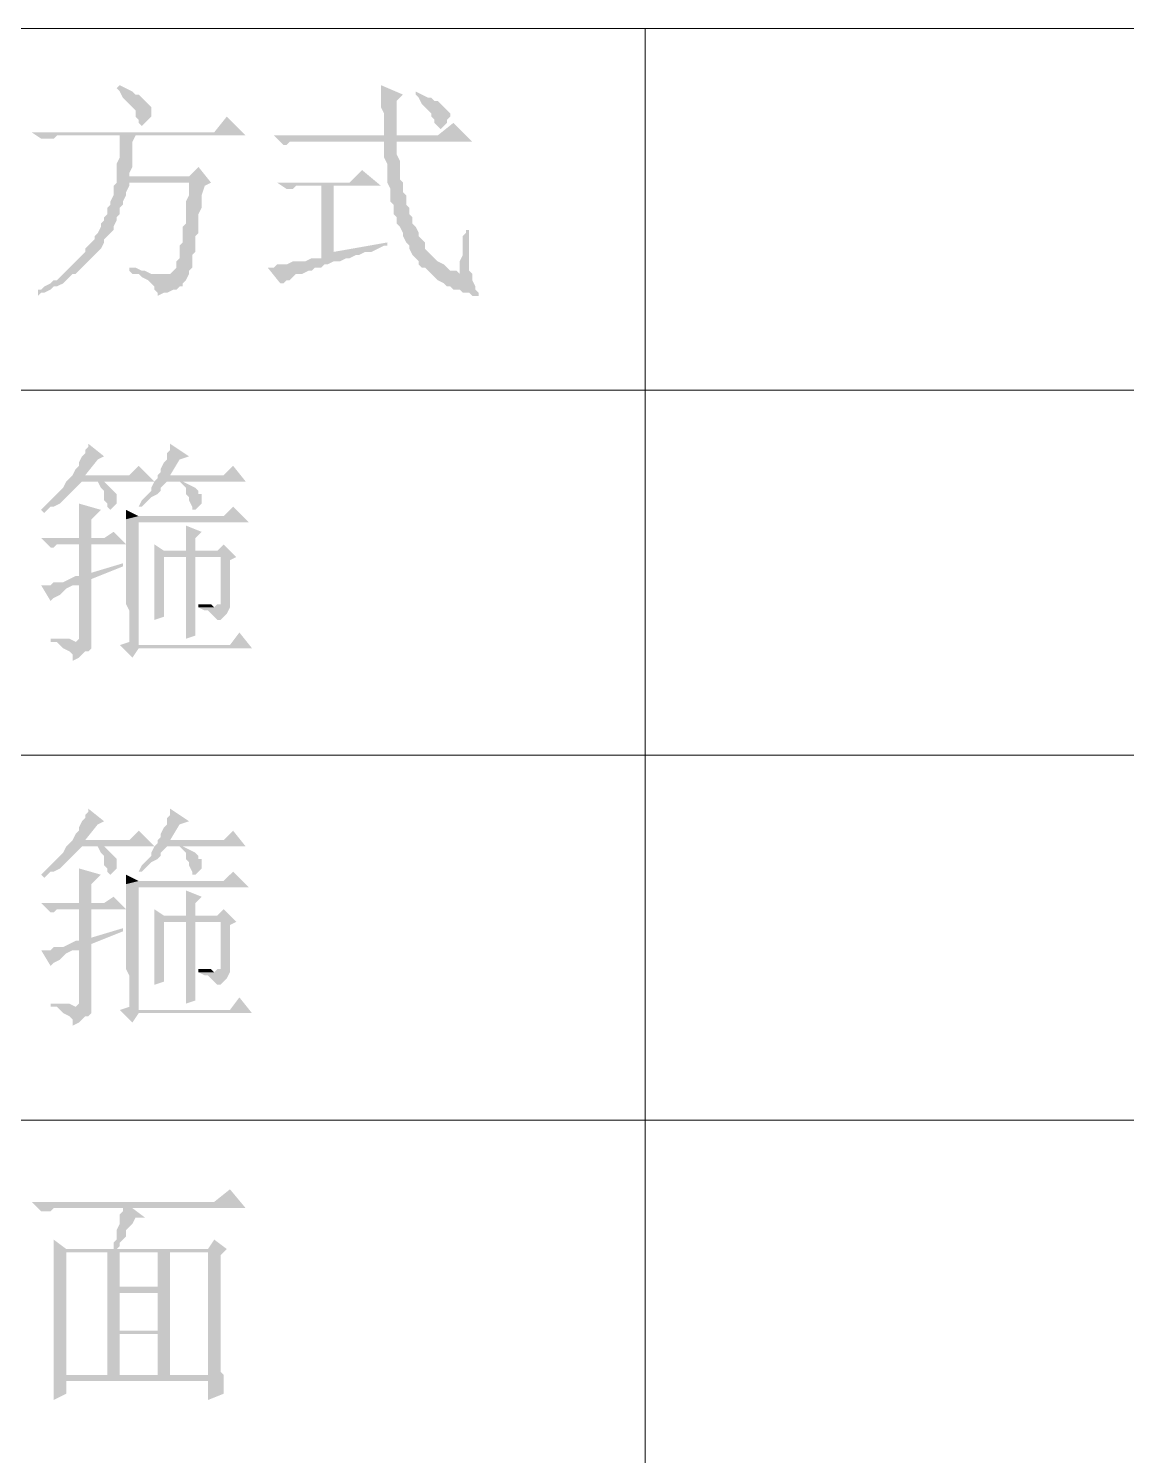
# Model space of a CAD drawing. Header units: millimetres. Extents: x 6 to 291, y 3 to 207.
# Drawn here: x 252.26 to 267.03, y 118.34 to 137.54 of the extents above; entities that cross this region are included whole.
import ezdxf

# ---------------------------------------------------------------- set-up
doc = ezdxf.new("R2010")
doc.units = ezdxf.units.MM

msp = doc.modelspace()

# ---------------------------------------------------------------- hatches: boundary and pattern name
at = {"true_color": 0x00b8b8}
h = msp.add_hatch(color=132, dxfattribs=at)
h.dxf.hatch_style = 2
h.paths.add_polyline_path([(253.491859, 136.779), (253.449526, 136.736667), (253.491859, 136.694333), (253.534192, 136.609667), (253.576526, 136.567333), (253.618859, 136.525), (253.661192, 136.482667), (253.703526, 136.440333), (253.703526, 136.355667), (253.745859, 136.313333), (253.745859, 136.271), (253.788192, 136.228667), (253.830526, 136.271), (253.872859, 136.313333), (253.915192, 136.355667), (253.915192, 136.482667), (253.872859, 136.525), (253.830526, 136.567333), (253.788192, 136.609667), (253.745859, 136.652), (253.703526, 136.652), (253.661192, 136.694333), (253.576526, 136.736667)])
h = msp.add_hatch(color=132, dxfattribs=at)
h.dxf.hatch_style = 2
h.paths.add_polyline_path([(257.00561, 136.779), (257.00561, 136.482667), (257.047944, 136.398), (257.047944, 136.101667), (257.217277, 136.101667), (257.217277, 136.567333), (257.301944, 136.652)])
h = msp.add_hatch(color=132, dxfattribs=at)
h.dxf.hatch_style = 2
h.paths.add_polyline_path([(257.471277, 136.694333), (257.471277, 136.652), (257.51361, 136.609667), (257.555944, 136.525), (257.598277, 136.482667), (257.64061, 136.440333), (257.682944, 136.398), (257.682944, 136.355667), (257.725277, 136.313333), (257.725277, 136.271), (257.76761, 136.228667), (257.809944, 136.186333), (257.852277, 136.228667), (257.89461, 136.271), (257.89461, 136.313333), (257.936944, 136.355667), (257.936944, 136.398), (257.89461, 136.440333), (257.852277, 136.482667), (257.809944, 136.525), (257.76761, 136.567333), (257.725277, 136.567333), (257.682944, 136.609667), (257.64061, 136.609667), (257.555944, 136.652)])
h = msp.add_hatch(color=132, dxfattribs=at)
h.dxf.hatch_style = 2
h.paths.add_polyline_path([(254.931277, 136.355667), (254.761944, 136.144), (252.306526, 136.144), (252.433526, 136.059333), (252.602859, 136.059333), (252.645192, 136.101667), (255.185277, 136.101667)])
h = msp.add_hatch(color=132, dxfattribs=at)
h.dxf.hatch_style = 2
h.paths.add_polyline_path([(257.979277, 136.271), (257.76761, 136.101667), (255.566277, 136.101667), (255.693277, 135.974667), (255.73561, 135.974667), (255.777944, 136.017), (258.233277, 136.017)])
h = msp.add_hatch(color=132, dxfattribs=at)
h.dxf.hatch_style = 2
h.paths.add_polyline_path([(253.703526, 136.101667), (253.491859, 136.101667), (253.491859, 135.805333), (253.449526, 135.720667), (253.449526, 135.509), (253.618859, 135.551333), (253.618859, 135.593667), (253.661192, 135.678333), (253.661192, 136.017)])
h = msp.add_hatch(color=132, dxfattribs=at)
h.dxf.hatch_style = 2
h.paths.add_polyline_path([(257.217277, 136.017), (257.047944, 136.017), (257.047944, 135.805333), (257.090277, 135.720667), (257.090277, 135.466667), (257.13261, 135.382), (257.13261, 135.212667), (257.174944, 135.170333), (257.174944, 135.043333), (257.217277, 135.001), (257.217277, 134.916333), (257.25961, 134.874), (257.301944, 134.789333), (257.301944, 134.747), (257.344277, 134.662333), (257.38661, 134.62), (257.38661, 134.577667), (257.428944, 134.493), (257.471277, 134.450667), (257.51361, 134.408333), (257.51361, 134.366), (257.555944, 134.323667), (257.598277, 134.323667), (257.64061, 134.281333), (257.682944, 134.239), (257.725277, 134.196667), (257.76761, 134.154333), (257.852277, 134.112), (257.89461, 134.069667), (257.936944, 134.069667), (257.979277, 134.027333), (258.063944, 134.027333), (258.106277, 133.985), (258.190944, 133.985), (258.233277, 133.942667), (258.317944, 133.942667), (258.317944, 133.985), (258.27561, 134.027333), (258.27561, 134.069667), (258.233277, 134.154333), (258.233277, 134.239), (258.063944, 134.239), (258.02161, 134.281333), (257.936944, 134.281333), (257.89461, 134.323667), (257.852277, 134.366), (257.76761, 134.408333), (257.725277, 134.450667), (257.682944, 134.493), (257.64061, 134.535333), (257.598277, 134.577667), (257.598277, 134.662333), (257.555944, 134.704667), (257.51361, 134.747), (257.51361, 134.789333), (257.471277, 134.874), (257.428944, 134.916333), (257.428944, 135.001), (257.38661, 135.043333), (257.38661, 135.128), (257.344277, 135.170333), (257.344277, 135.297333), (257.301944, 135.339667), (257.301944, 135.466667), (257.25961, 135.509), (257.25961, 135.763), (257.217277, 135.847667), (257.217277, 135.932333)])
h = msp.add_hatch(color=132, dxfattribs=at)
h.dxf.hatch_style = 2
h.paths.add_polyline_path([(254.550192, 135.678333), (254.423192, 135.551333), (253.618859, 135.551333), (253.449526, 135.509), (253.449526, 135.466667), (253.407192, 135.424333), (253.407192, 135.297333), (253.364859, 135.212667), (253.364859, 135.170333), (253.322526, 135.128), (253.322526, 135.043333), (253.280192, 135.001), (253.280192, 134.958667), (253.237859, 134.916333), (253.237859, 134.874), (253.195526, 134.789333), (253.153192, 134.747), (253.153192, 134.704667), (253.110859, 134.662333), (253.068526, 134.62), (253.026192, 134.577667), (253.026192, 134.535333), (252.983859, 134.493), (252.941526, 134.450667), (252.899192, 134.408333), (252.856859, 134.366), (252.814526, 134.323667), (252.772192, 134.281333), (252.729859, 134.239), (252.687526, 134.196667), (252.645192, 134.154333), (252.602859, 134.154333), (252.560526, 134.112), (252.475859, 134.069667), (252.433526, 134.027333), (252.391192, 134.027333), (252.391192, 133.942667), (252.433526, 133.985), (252.475859, 133.985), (252.560526, 134.027333), (252.602859, 134.069667), (252.645192, 134.069667), (252.729859, 134.112), (252.772192, 134.154333), (252.814526, 134.196667), (252.856859, 134.239), (252.899192, 134.239), (252.941526, 134.281333), (252.983859, 134.323667), (253.026192, 134.366), (253.068526, 134.408333), (253.110859, 134.450667), (253.153192, 134.493), (253.195526, 134.535333), (253.237859, 134.577667), (253.280192, 134.662333), (253.280192, 134.704667), (253.322526, 134.747), (253.364859, 134.789333), (253.407192, 134.831667), (253.407192, 134.874), (253.449526, 134.958667), (253.449526, 135.001), (253.491859, 135.043333), (253.491859, 135.128), (253.534192, 135.170333), (253.534192, 135.212667), (253.576526, 135.297333), (253.576526, 135.339667), (253.618859, 135.424333), (253.618859, 135.466667), (254.71961, 135.466667)])
h = msp.add_hatch(color=132, dxfattribs=at)
h.dxf.hatch_style = 2
h.paths.add_polyline_path([(256.75161, 135.636), (256.582277, 135.466667), (255.60861, 135.466667), (255.73561, 135.382), (255.820277, 135.382), (255.86261, 135.424333), (257.00561, 135.424333)])
h = msp.add_hatch(color=132, dxfattribs=at)
h.dxf.hatch_style = 2
h.paths.add_polyline_path([(254.71961, 135.466667), (254.423192, 135.466667), (254.423192, 135.297333), (254.380859, 135.212667), (254.380859, 134.916333), (254.338526, 134.874), (254.338526, 134.662333), (254.296192, 134.62), (254.296192, 134.450667), (254.253859, 134.408333), (254.253859, 134.323667), (254.211526, 134.281333), (254.169192, 134.239), (254.126859, 134.239), (254.423192, 134.239), (254.423192, 134.281333), (254.465526, 134.323667), (254.465526, 134.366), (254.465526, 134.493), (254.507859, 134.535333), (254.507859, 134.747), (254.550192, 134.789333), (254.550192, 135.043333), (254.592526, 135.128), (254.592526, 135.297333), (254.634859, 135.424333)])
h = msp.add_hatch(color=132, dxfattribs=at)
h.dxf.hatch_style = 2
h.paths.add_polyline_path([(256.37061, 135.424333), (256.201277, 135.424333), (256.201277, 134.450667), (256.074277, 134.450667), (255.98961, 134.408333), (255.820277, 134.408333), (255.73561, 134.366), (255.60861, 134.366), (255.566277, 134.323667), (255.48161, 134.323667), (255.650944, 134.112), (255.693277, 134.112), (255.73561, 134.154333), (255.777944, 134.154333), (255.820277, 134.196667), (255.86261, 134.239), (255.947277, 134.239), (256.031944, 134.281333), (256.074277, 134.281333), (256.11661, 134.323667), (256.201277, 134.323667), (256.24361, 134.366), (256.285944, 134.366), (256.37061, 134.408333), (256.455277, 134.408333), (256.539944, 134.450667), (256.582277, 134.450667), (256.666944, 134.493), (256.709277, 134.493), (256.37061, 134.535333)])
h = msp.add_hatch(color=132, dxfattribs=at)
h.dxf.hatch_style = 2
h.paths.add_polyline_path([(258.190944, 134.831667), (258.14861, 134.831667), (258.14861, 134.789333), (258.106277, 134.747), (258.106277, 134.493), (258.063944, 134.408333), (258.063944, 134.239), (258.233277, 134.239), (258.190944, 134.281333), (258.190944, 134.747)])
h = msp.add_hatch(color=132, dxfattribs=at)
h.dxf.hatch_style = 2
h.paths.add_polyline_path([(257.090277, 134.662333), (256.37061, 134.535333), (256.709277, 134.493), (256.793944, 134.535333), (256.87861, 134.535333), (256.963277, 134.577667), (257.047944, 134.62), (257.090277, 134.62)])
h = msp.add_hatch(color=132, dxfattribs=at)
h.dxf.hatch_style = 2
h.paths.add_polyline_path([(253.618859, 134.323667), (253.618859, 134.281333), (253.661192, 134.239), (253.745859, 134.239), (253.788192, 134.196667), (253.872859, 134.154333), (253.915192, 134.112), (253.957526, 134.069667), (253.957526, 134.027333), (253.999859, 133.985), (253.999859, 133.942667), (254.084526, 133.985), (254.126859, 133.985), (254.211526, 134.027333), (254.253859, 134.027333), (254.296192, 134.069667), (254.338526, 134.069667), (254.338526, 134.112), (254.380859, 134.154333), (254.423192, 134.239), (253.915192, 134.239), (253.830526, 134.281333), (253.788192, 134.281333), (253.703526, 134.323667)])
h = msp.add_hatch(color=132, dxfattribs=at)
h.dxf.hatch_style = 2
h.paths.add_polyline_path([(253.068526, 131.953), (253.068526, 131.910667), (253.026192, 131.868333), (253.026192, 131.826), (252.983859, 131.783667), (252.941526, 131.699), (252.941526, 131.656667), (252.899192, 131.614333), (252.856859, 131.529667), (252.814526, 131.487333), (253.026192, 131.529667), (253.195526, 131.741333), (253.280192, 131.783667)])
h = msp.add_hatch(color=132, dxfattribs=at)
h.dxf.hatch_style = 2
h.paths.add_polyline_path([(254.169192, 131.953), (254.169192, 131.868333), (254.126859, 131.826), (254.126859, 131.741333), (254.084526, 131.699), (254.042192, 131.614333), (254.042192, 131.572), (253.999859, 131.529667), (253.999859, 131.487333), (254.169192, 131.529667), (254.296192, 131.741333), (254.423192, 131.783667)])
h = msp.add_hatch(color=132, dxfattribs=at)
h.dxf.hatch_style = 2
h.paths.add_polyline_path([(253.745859, 131.656667), (253.618859, 131.529667), (253.026192, 131.529667), (252.814526, 131.487333), (252.772192, 131.445), (252.729859, 131.360333), (252.687526, 131.318), (252.645192, 131.275667), (252.602859, 131.233333), (252.560526, 131.191), (252.518192, 131.148667), (252.475859, 131.106333), (252.433526, 131.064), (252.475859, 131.021667), (252.518192, 131.064), (252.560526, 131.106333), (252.602859, 131.106333), (252.687526, 131.148667), (252.729859, 131.191), (252.772192, 131.233333), (252.814526, 131.275667), (252.856859, 131.318), (252.899192, 131.360333), (252.941526, 131.402667), (252.983859, 131.445), (253.957526, 131.445)])
h = msp.add_hatch(color=132, dxfattribs=at)
h.dxf.hatch_style = 2
h.paths.add_polyline_path([(255.015944, 131.656667), (254.888944, 131.529667), (254.169192, 131.529667), (253.999859, 131.487333), (253.957526, 131.445), (253.915192, 131.360333), (253.915192, 131.318), (253.872859, 131.275667), (253.830526, 131.233333), (253.788192, 131.191), (253.745859, 131.106333), (253.788192, 131.106333), (253.830526, 131.148667), (253.872859, 131.191), (253.915192, 131.233333), (253.999859, 131.275667), (254.042192, 131.318), (254.042192, 131.360333), (254.084526, 131.402667), (254.126859, 131.445), (255.185277, 131.445)])
h = msp.add_hatch(color=132, dxfattribs=at)
h.dxf.hatch_style = 2
h.paths.add_polyline_path([(253.280192, 131.445), (253.195526, 131.445), (253.237859, 131.360333), (253.280192, 131.318), (253.280192, 131.275667), (253.280192, 131.191), (253.322526, 131.148667), (253.322526, 131.106333), (253.364859, 131.064), (253.407192, 131.106333), (253.449526, 131.148667), (253.449526, 131.275667), (253.407192, 131.318), (253.364859, 131.360333), (253.322526, 131.402667)])
h = msp.add_hatch(color=132, dxfattribs=at)
h.dxf.hatch_style = 2
h.paths.add_polyline_path([(254.338526, 131.445), (254.296192, 131.445), (254.338526, 131.402667), (254.380859, 131.360333), (254.380859, 131.275667), (254.423192, 131.233333), (254.423192, 131.191), (254.465526, 131.106333), (254.465526, 131.064), (254.507859, 131.064), (254.550192, 131.106333), (254.592526, 131.148667), (254.592526, 131.275667), (254.550192, 131.275667), (254.550192, 131.318), (254.507859, 131.360333), (254.423192, 131.402667)])
h = msp.add_hatch(color=132, dxfattribs=at)
h.dxf.hatch_style = 2
h.paths.add_polyline_path([(252.941526, 131.148667), (252.941526, 130.683), (253.110859, 130.683), (253.110859, 130.937), (253.237859, 131.064)])
h = msp.add_hatch(color=132, dxfattribs=at)
h.dxf.hatch_style = 2
h.paths.add_polyline_path([(255.015944, 131.106333), (254.888944, 130.979333), (253.745859, 130.979333), (253.576526, 130.937), (253.576526, 129.794), (253.618859, 129.709333), (253.618859, 129.286), (253.491859, 129.243667), (253.745859, 129.243667), (253.745859, 130.894667), (255.22761, 130.894667)])
h = msp.add_hatch(color=132, dxfattribs=at)
h.dxf.hatch_style = 2
h.paths.add_polyline_path([(253.576526, 131.064), (253.576526, 131.021667), (253.576526, 130.937), (253.745859, 130.979333)])
h = msp.add_hatch(color=132, dxfattribs=at)
h.dxf.hatch_style = 2
h.paths.add_polyline_path([(254.380859, 130.852333), (254.380859, 130.513667), (254.084526, 130.513667), (254.507859, 130.513667), (254.507859, 130.683), (254.592526, 130.767667)])
h = msp.add_hatch(color=132, dxfattribs=at)
h.dxf.hatch_style = 2
h.paths.add_polyline_path([(253.407192, 130.767667), (253.280192, 130.683), (252.433526, 130.683), (252.560526, 130.556), (252.602859, 130.556), (252.645192, 130.598333), (253.576526, 130.598333)])
h = msp.add_hatch(color=132, dxfattribs=at)
h.dxf.hatch_style = 2
h.paths.add_polyline_path([(253.110859, 130.598333), (252.941526, 130.598333), (252.941526, 130.175), (253.110859, 130.217333)])
h = msp.add_hatch(color=132, dxfattribs=at)
h.dxf.hatch_style = 2
h.paths.add_polyline_path([(253.957526, 130.598333), (253.957526, 130.429), (254.507859, 130.513667), (254.084526, 130.513667)])
h = msp.add_hatch(color=132, dxfattribs=at)
h.dxf.hatch_style = 2
h.paths.add_polyline_path([(254.888944, 130.598333), (254.804277, 130.513667), (254.507859, 130.513667), (253.957526, 130.429), (253.957526, 129.582333), (254.084526, 129.624667), (254.084526, 130.429), (255.058277, 130.429)])
h = msp.add_hatch(color=132, dxfattribs=at)
h.dxf.hatch_style = 2
h.paths.add_polyline_path([(254.507859, 130.429), (254.380859, 130.429), (254.380859, 129.328333), (254.507859, 129.370667), (254.507859, 129.455333), (254.507859, 130.302)])
h = msp.add_hatch(color=132, dxfattribs=at)
h.dxf.hatch_style = 2
h.paths.add_polyline_path([(255.058277, 130.429), (254.84661, 130.429), (254.84661, 129.794), (254.804277, 129.794), (254.761944, 129.751667), (254.550192, 129.751667), (254.634859, 129.709333), (254.677192, 129.709333), (254.71961, 129.667), (254.761944, 129.624667), (254.804277, 129.582333), (254.84661, 129.582333), (254.888944, 129.624667), (254.931277, 129.667), (254.97361, 129.751667), (254.97361, 130.386667)])
h = msp.add_hatch(color=132, dxfattribs=at)
h.dxf.hatch_style = 2
h.paths.add_polyline_path([(253.534192, 130.344333), (253.110859, 130.217333), (252.941526, 130.175), (252.899192, 130.175), (252.814526, 130.132667), (252.729859, 130.090333), (252.602859, 130.090333), (252.941526, 130.048), (252.941526, 129.328333), (252.899192, 129.286), (252.560526, 129.286), (252.645192, 129.286), (252.687526, 129.243667), (252.729859, 129.201333), (252.814526, 129.159), (252.856859, 129.116667), (252.856859, 129.032), (252.941526, 129.074333), (252.983859, 129.116667), (253.026192, 129.159), (253.068526, 129.159), (253.110859, 129.201333), (253.110859, 130.132667), (253.534192, 130.302)])
h = msp.add_hatch(color=132, dxfattribs=at)
h.dxf.hatch_style = 2
h.paths.add_polyline_path([(252.602859, 130.090333), (252.560526, 130.048), (252.433526, 130.048), (252.560526, 129.836333), (252.602859, 129.878667), (252.687526, 129.921), (252.729859, 129.963333), (252.772192, 130.005667), (252.856859, 130.048), (252.941526, 130.048)])
h = msp.add_hatch(color=132, dxfattribs=at)
h.dxf.hatch_style = 2
h.paths.add_polyline_path([(254.550192, 129.794), (254.550192, 129.751667), (254.761944, 129.751667), (254.71961, 129.794), (254.634859, 129.794)])
h = msp.add_hatch(color=132, dxfattribs=at)
h.dxf.hatch_style = 2
h.paths.add_polyline_path([(252.560526, 129.328333), (252.560526, 129.286), (252.899192, 129.286), (252.814526, 129.328333), (252.645192, 129.328333)])
h = msp.add_hatch(color=132, dxfattribs=at)
h.dxf.hatch_style = 2
h.paths.add_polyline_path([(255.10061, 129.413), (254.97361, 129.243667), (253.491859, 129.243667), (253.661192, 129.074333), (253.745859, 129.201333), (255.269944, 129.201333)])
h = msp.add_hatch(color=132, dxfattribs=at)
h.dxf.hatch_style = 2
h.paths.add_polyline_path([(253.068526, 127.042333), (253.068526, 127), (253.026192, 126.957667), (253.026192, 126.915333), (252.983859, 126.873), (252.941526, 126.788333), (252.941526, 126.746), (252.899192, 126.703667), (252.856859, 126.619), (252.814526, 126.576667), (253.026192, 126.619), (253.195526, 126.830667), (253.280192, 126.873)])
h = msp.add_hatch(color=132, dxfattribs=at)
h.dxf.hatch_style = 2
h.paths.add_polyline_path([(254.169192, 127.042333), (254.169192, 126.957667), (254.126859, 126.915333), (254.126859, 126.830667), (254.084526, 126.788333), (254.042192, 126.703667), (254.042192, 126.661333), (253.999859, 126.619), (253.999859, 126.576667), (254.169192, 126.619), (254.296192, 126.830667), (254.423192, 126.873)])
h = msp.add_hatch(color=132, dxfattribs=at)
h.dxf.hatch_style = 2
h.paths.add_polyline_path([(253.745859, 126.746), (253.618859, 126.619), (253.026192, 126.619), (252.814526, 126.576667), (252.772192, 126.534333), (252.729859, 126.449667), (252.687526, 126.407333), (252.645192, 126.365), (252.602859, 126.322667), (252.560526, 126.280333), (252.518192, 126.238), (252.475859, 126.195667), (252.433526, 126.153333), (252.475859, 126.111), (252.518192, 126.153333), (252.560526, 126.195667), (252.602859, 126.195667), (252.687526, 126.238), (252.729859, 126.280333), (252.772192, 126.322667), (252.814526, 126.365), (252.856859, 126.407333), (252.899192, 126.449667), (252.941526, 126.492), (252.983859, 126.534333), (253.957526, 126.534333)])
h = msp.add_hatch(color=132, dxfattribs=at)
h.dxf.hatch_style = 2
h.paths.add_polyline_path([(255.015944, 126.746), (254.888944, 126.619), (254.169192, 126.619), (253.999859, 126.576667), (253.957526, 126.534333), (253.915192, 126.449667), (253.915192, 126.407333), (253.872859, 126.365), (253.830526, 126.322667), (253.788192, 126.280333), (253.745859, 126.195667), (253.788192, 126.195667), (253.830526, 126.238), (253.872859, 126.280333), (253.915192, 126.322667), (253.999859, 126.365), (254.042192, 126.407333), (254.042192, 126.449667), (254.084526, 126.492), (254.126859, 126.534333), (255.185277, 126.534333)])
h = msp.add_hatch(color=132, dxfattribs=at)
h.dxf.hatch_style = 2
h.paths.add_polyline_path([(253.280192, 126.534333), (253.195526, 126.534333), (253.237859, 126.449667), (253.280192, 126.407333), (253.280192, 126.365), (253.280192, 126.280333), (253.322526, 126.238), (253.322526, 126.195667), (253.364859, 126.153333), (253.407192, 126.195667), (253.449526, 126.238), (253.449526, 126.365), (253.407192, 126.407333), (253.364859, 126.449667), (253.322526, 126.492)])
h = msp.add_hatch(color=132, dxfattribs=at)
h.dxf.hatch_style = 2
h.paths.add_polyline_path([(254.338526, 126.534333), (254.296192, 126.534333), (254.338526, 126.492), (254.380859, 126.449667), (254.380859, 126.365), (254.423192, 126.322667), (254.423192, 126.280333), (254.465526, 126.195667), (254.465526, 126.153333), (254.507859, 126.153333), (254.550192, 126.195667), (254.592526, 126.238), (254.592526, 126.365), (254.550192, 126.365), (254.550192, 126.407333), (254.507859, 126.449667), (254.423192, 126.492)])
h = msp.add_hatch(color=132, dxfattribs=at)
h.dxf.hatch_style = 2
h.paths.add_polyline_path([(252.941526, 126.238), (252.941526, 125.772333), (253.110859, 125.772333), (253.110859, 126.026333), (253.237859, 126.153333)])
h = msp.add_hatch(color=132, dxfattribs=at)
h.dxf.hatch_style = 2
h.paths.add_polyline_path([(255.015944, 126.195667), (254.888944, 126.068667), (253.745859, 126.068667), (253.576526, 126.026333), (253.576526, 124.883333), (253.618859, 124.798667), (253.618859, 124.375333), (253.491859, 124.333), (253.745859, 124.333), (253.745859, 125.984), (255.22761, 125.984)])
h = msp.add_hatch(color=132, dxfattribs=at)
h.dxf.hatch_style = 2
h.paths.add_polyline_path([(253.576526, 126.153333), (253.576526, 126.111), (253.576526, 126.026333), (253.745859, 126.068667)])
h = msp.add_hatch(color=132, dxfattribs=at)
h.dxf.hatch_style = 2
h.paths.add_polyline_path([(253.407192, 125.857), (253.280192, 125.772333), (252.433526, 125.772333), (252.560526, 125.645333), (252.602859, 125.645333), (252.645192, 125.687667), (253.576526, 125.687667)])
h = msp.add_hatch(color=132, dxfattribs=at)
h.dxf.hatch_style = 2
h.paths.add_polyline_path([(254.380859, 125.941667), (254.380859, 125.603), (254.084526, 125.603), (254.507859, 125.603), (254.507859, 125.772333), (254.592526, 125.857)])
h = msp.add_hatch(color=132, dxfattribs=at)
h.dxf.hatch_style = 2
h.paths.add_polyline_path([(253.110859, 125.687667), (252.941526, 125.687667), (252.941526, 125.264333), (253.110859, 125.306667)])
h = msp.add_hatch(color=132, dxfattribs=at)
h.dxf.hatch_style = 2
h.paths.add_polyline_path([(253.957526, 125.687667), (253.957526, 125.518333), (254.507859, 125.603), (254.084526, 125.603)])
h = msp.add_hatch(color=132, dxfattribs=at)
h.dxf.hatch_style = 2
h.paths.add_polyline_path([(254.888944, 125.687667), (254.804277, 125.603), (254.507859, 125.603), (253.957526, 125.518333), (253.957526, 124.671667), (254.084526, 124.714), (254.084526, 125.518333), (255.058277, 125.518333)])
h = msp.add_hatch(color=132, dxfattribs=at)
h.dxf.hatch_style = 2
h.paths.add_polyline_path([(253.534192, 125.433667), (253.110859, 125.306667), (252.941526, 125.264333), (252.899192, 125.264333), (252.814526, 125.222), (252.729859, 125.179667), (252.602859, 125.179667), (252.941526, 125.137333), (252.941526, 124.417667), (252.899192, 124.375333), (252.560526, 124.375333), (252.645192, 124.375333), (252.687526, 124.333), (252.729859, 124.290667), (252.814526, 124.248333), (252.856859, 124.206), (252.856859, 124.121333), (252.941526, 124.163667), (252.983859, 124.206), (253.026192, 124.248333), (253.068526, 124.248333), (253.110859, 124.290667), (253.110859, 125.222), (253.534192, 125.391333)])
h = msp.add_hatch(color=132, dxfattribs=at)
h.dxf.hatch_style = 2
h.paths.add_polyline_path([(254.507859, 125.518333), (254.380859, 125.518333), (254.380859, 124.417667), (254.507859, 124.46), (254.507859, 124.544667), (254.507859, 125.391333)])
h = msp.add_hatch(color=132, dxfattribs=at)
h.dxf.hatch_style = 2
h.paths.add_polyline_path([(255.058277, 125.518333), (254.84661, 125.518333), (254.84661, 124.883333), (254.804277, 124.883333), (254.761944, 124.841), (254.550192, 124.841), (254.634859, 124.798667), (254.677192, 124.798667), (254.71961, 124.756333), (254.761944, 124.714), (254.804277, 124.671667), (254.84661, 124.671667), (254.888944, 124.714), (254.931277, 124.756333), (254.97361, 124.841), (254.97361, 125.476)])
h = msp.add_hatch(color=132, dxfattribs=at)
h.dxf.hatch_style = 2
h.paths.add_polyline_path([(252.602859, 125.179667), (252.560526, 125.137333), (252.433526, 125.137333), (252.560526, 124.925667), (252.602859, 124.968), (252.687526, 125.010333), (252.729859, 125.052667), (252.772192, 125.095), (252.856859, 125.137333), (252.941526, 125.137333)])
h = msp.add_hatch(color=132, dxfattribs=at)
h.dxf.hatch_style = 2
h.paths.add_polyline_path([(254.550192, 124.883333), (254.550192, 124.841), (254.761944, 124.841), (254.71961, 124.883333), (254.634859, 124.883333)])
h = msp.add_hatch(color=132, dxfattribs=at)
h.dxf.hatch_style = 2
h.paths.add_polyline_path([(255.10061, 124.502333), (254.97361, 124.333), (253.491859, 124.333), (253.661192, 124.163667), (253.745859, 124.290667), (255.269944, 124.290667)])
h = msp.add_hatch(color=132, dxfattribs=at)
h.dxf.hatch_style = 2
h.paths.add_polyline_path([(252.560526, 124.417667), (252.560526, 124.375333), (252.899192, 124.375333), (252.814526, 124.417667), (252.645192, 124.417667)])
h = msp.add_hatch(color=132, dxfattribs=at)
h.dxf.hatch_style = 2
h.paths.add_polyline_path([(254.97361, 121.92), (254.761944, 121.750667), (252.306526, 121.750667), (252.433526, 121.623667), (252.560526, 121.623667), (252.602859, 121.666), (255.185277, 121.666)])
h = msp.add_hatch(color=132, dxfattribs=at)
h.dxf.hatch_style = 2
h.paths.add_polyline_path([(253.661192, 121.666), (253.534192, 121.666), (253.534192, 121.623667), (253.491859, 121.581333), (253.491859, 121.454333), (253.449526, 121.369667), (253.449526, 121.242667), (253.407192, 121.200333), (253.407192, 121.115667), (252.772192, 121.115667), (253.449526, 121.115667), (253.491859, 121.158), (253.491859, 121.200333), (253.534192, 121.242667), (253.576526, 121.285), (253.576526, 121.369667), (253.618859, 121.412), (253.661192, 121.454333), (253.703526, 121.539), (253.830526, 121.539)])
h = msp.add_hatch(color=132, dxfattribs=at)
h.dxf.hatch_style = 2
h.paths.add_polyline_path([(252.602859, 121.242667), (252.602859, 121.115667), (254.677192, 121.073333), (254.677192, 119.422333), (252.602859, 119.422333), (252.602859, 119.337667), (254.677192, 119.337667), (254.677192, 119.083667), (254.888944, 119.168333), (254.888944, 119.422333), (254.84661, 119.464667), (254.84661, 121.031), (254.931277, 121.115667), (252.772192, 121.115667)])
h = msp.add_hatch(color=132, dxfattribs=at)
h.dxf.hatch_style = 2
h.paths.add_polyline_path([(254.761944, 121.242667), (254.677192, 121.115667), (253.449526, 121.115667), (254.931277, 121.115667)])
h = msp.add_hatch(color=132, dxfattribs=at)
h.dxf.hatch_style = 2
h.paths.add_polyline_path([(252.602859, 121.115667), (252.602859, 119.422333), (253.491859, 119.422333), (252.772192, 119.422333), (252.772192, 121.073333), (254.677192, 121.073333)])
h = msp.add_hatch(color=132, dxfattribs=at)
h.dxf.hatch_style = 2
h.paths.add_polyline_path([(253.322526, 121.073333), (253.322526, 119.422333), (252.772192, 119.422333), (253.491859, 119.422333), (253.491859, 119.972667), (253.999859, 119.972667), (253.491859, 120.015), (253.491859, 120.523), (253.999859, 120.523), (253.491859, 120.607667), (253.491859, 121.073333), (253.999859, 121.073333)])
h = msp.add_hatch(color=132, dxfattribs=at)
h.dxf.hatch_style = 2
h.paths.add_polyline_path([(254.169192, 121.073333), (253.322526, 121.073333), (253.999859, 121.073333), (253.999859, 120.607667), (253.491859, 120.607667), (253.999859, 120.523), (253.999859, 120.015), (253.491859, 120.015), (253.999859, 119.972667), (253.999859, 119.422333), (254.169192, 119.422333)])
h = msp.add_hatch(color=132, dxfattribs=at)
h.dxf.hatch_style = 2
h.paths.add_polyline_path([(252.602859, 119.337667), (252.602859, 119.083667), (252.772192, 119.168333), (252.772192, 119.337667), (254.677192, 119.337667)])

# ---------------------------------------------------------------- linework, layer by layer
at = {"color": 8, "lineweight": 0, "true_color": 0x808080}
for points in [[(287.10461, 137.541), (215.053192, 137.541)], [(260.56161, 137.541), (260.56161, 62.865)], [(287.10461, 132.672667), (215.053192, 132.672667)], [(287.10461, 127.762), (215.053192, 127.762)], [(287.10461, 122.851333), (215.053192, 122.851333)]]:
    msp.add_lwpolyline(points, dxfattribs=at)

doc.saveas('drawing.dxf')
